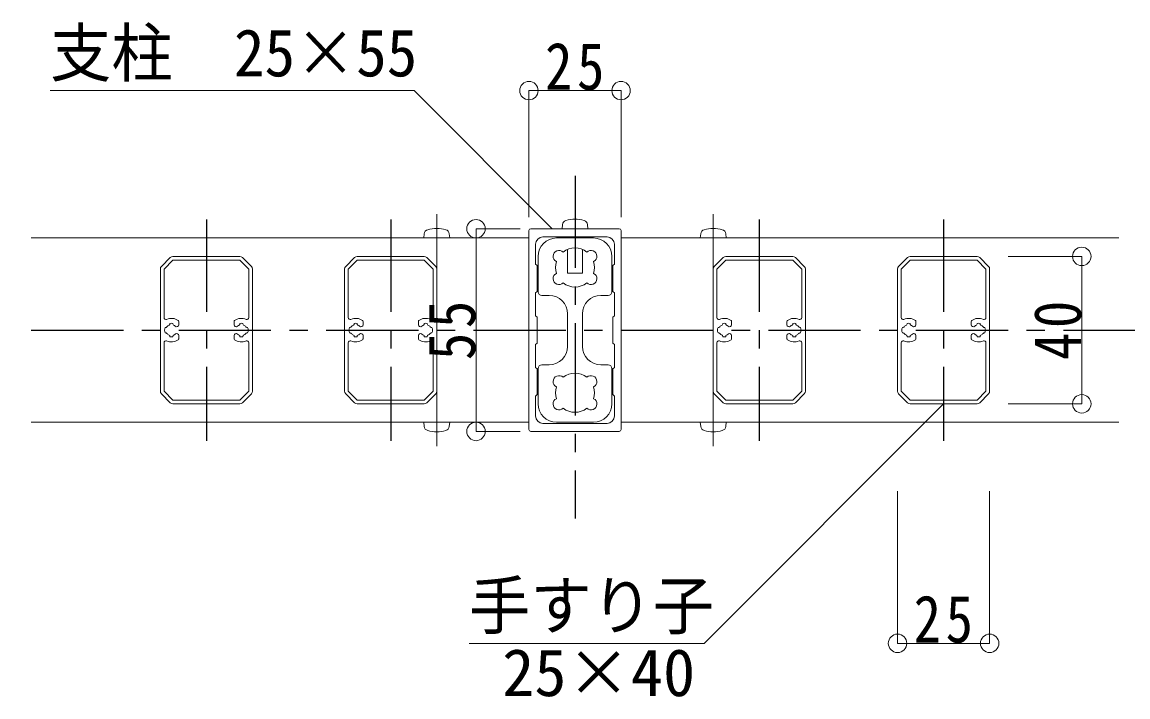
# Model space of a CAD drawing. Units: millimetres at full size, sheet at 1:5. Extents: x -1050 to 1050, y -742 to 742.
# Drawn here: x 398 to 698, y -351.3 to -168.2 of the extents above; entities that cross this region are included whole.
import ezdxf
from ezdxf.enums import TextEntityAlignment as Align

# ---------------------------------------------------------------- set-up
doc = ezdxf.new("R2010")
doc.units = ezdxf.units.MM
doc.header["$LTSCALE"] = 5
doc.linetypes.add('CHAIN1', pattern=[8, 5, -1, 1, -1])
doc.layers.add('0-0_通り芯', color=7, linetype='CHAIN1')
for name, color, linetype, lineweight in [('0-3_寸法', 54, 'Continuous', 20), ('0-4_手摺部材', 92, 'Continuous', 20), ('0-5_手すり子', 12, 'Continuous', 20), ('0-9_文字', 3, 'Continuous', 20), ('0-A_支柱', 6, 'Continuous', 20), ('0-B_足元', 4, 'Continuous', 20)]:
    doc.layers.add(name, color=color, linetype=linetype, lineweight=lineweight)
doc.styles.add('ＭＳ ゴシック', font='')
doc.styles.get('ＭＳ ゴシック').set_extended_font_data('MS Gothic')

# ---------------------------------------------------------------- blocks, each defined once
blk = doc.blocks.new('dimension_origin')
at = {"color": 0, "linetype": 'Continuous', "lineweight": -2}
blk.add_circle((0, 0), 1.25, dxfattribs=at)

msp = doc.modelspace()

# ---------------------------------------------------------------- linework, layer by layer
at = {"layer": '0-0_通り芯'}
for p, q in [((548.02, -209.92), (548.02, -302.944)), ((448.02, -221.793), (448.02, -281.793)), ((498.02, -221.793), (498.02, -281.793)), ((598.02, -221.793), (598.02, -281.793)), ((648.02, -221.793), (648.02, -281.793)), ((-199.48, -251.793), (963.011, -251.793))]:
    msp.add_line(p, q, dxfattribs=at)
at = {"layer": '0-3_寸法'}
for p, q in [((535.52, -221.167), (535.52, -186.793)), ((535.52, -186.793), (560.52, -186.793)), ((560.52, -221.167), (560.52, -186.793)), ((533.163, -224.293), (521.161, -224.293)), ((521.161, -279.293), (521.161, -224.293)), ((665.52, -231.793), (685.52, -231.793)), ((685.52, -271.793), (685.52, -231.793)), ((665.52, -271.793), (685.52, -271.793)), ((533.163, -279.293), (521.161, -279.293)), ((635.52, -295.499), (635.52, -336.793)), ((660.52, -295.499), (660.52, -336.793)), ((635.52, -336.793), (660.52, -336.793))]:
    msp.add_line(p, q, dxfattribs=at)
at = {"layer": '0-4_手摺部材', "linetype": 'CHAIN1'}
for p, q in [((510.52, -220.346), (510.52, -238.573)), ((585.52, -220.346), (585.52, -238.573)), ((510.52, -283.24), (510.52, -265.013)), ((585.52, -283.24), (585.52, -265.013))]:
    msp.add_line(p, q, dxfattribs=at)
at = {"layer": '0-4_手摺部材'}
for p, q in [((535.52, -226.793), (400.52, -226.793)), ((507.118, -225.674), (507.02, -226.793)), ((507.02, -226.793), (514.02, -226.793)), ((513.922, -225.674), (514.02, -226.793)), ((560.52, -226.793), (695.52, -226.793)), ((582.118, -225.674), (582.02, -226.793)), ((589.02, -226.793), (582.02, -226.793)), ((588.922, -225.674), (589.02, -226.793)), ((535.52, -276.793), (400.52, -276.793)), ((507.118, -277.912), (507.02, -276.793)), ((507.02, -276.793), (514.02, -276.793)), ((513.922, -277.912), (514.02, -276.793)), ((560.52, -276.793), (695.52, -276.793)), ((582.118, -277.912), (582.02, -276.793)), ((589.02, -276.793), (582.02, -276.793)), ((588.922, -277.912), (589.02, -276.793))]:
    msp.add_line(p, q, dxfattribs=at)
for centre, radius, start, end in [((508.413, -225.787), 1.3, 105.88085, 175), ((510.52, -233.193), 9, 74.11915, 105.88085), ((512.627, -225.787), 1.3, 5, 74.11915), ((583.413, -225.787), 1.3, 105.88085, 175), ((585.52, -233.193), 9, 74.11915, 105.88085), ((587.627, -225.787), 1.3, 5, 74.11915), ((508.413, -277.799), 1.3, 185, 254.11915), ((512.627, -277.799), 1.3, 285.88085, 355), ((583.413, -277.799), 1.3, 185, 254.11915), ((587.627, -277.799), 1.3, 285.88085, 355), ((510.52, -270.393), 9, 254.11915, 285.88085), ((585.52, -270.393), 9, 254.11915, 285.88085)]:
    msp.add_arc(centre, radius, start, end, dxfattribs=at)
at = {"layer": '0-5_手すり子'}
for p, q in [((435.813, -234.5), (438.227, -232.086)), ((436.52, -235.207), (438.934, -232.793)), ((438.934, -231.793), (457.106, -231.793)), ((457.813, -232.086), (460.227, -234.5)), ((485.813, -234.5), (488.227, -232.086)), ((486.52, -235.207), (488.934, -232.793)), ((488.934, -231.793), (507.106, -231.793)), ((507.813, -232.086), (510.227, -234.5)), ((585.813, -234.5), (588.227, -232.086)), ((586.52, -235.207), (588.934, -232.793)), ((588.934, -231.793), (607.106, -231.793)), ((607.813, -232.086), (610.227, -234.5)), ((635.813, -234.5), (638.227, -232.086)), ((636.52, -235.207), (638.934, -232.793)), ((638.934, -231.793), (657.106, -231.793)), ((657.813, -232.086), (660.227, -234.5)), ((435.52, -235.207), (435.52, -268.379)), ((436.52, -235.207), (436.52, -248.411)), ((459.52, -235.207), (459.52, -248.411)), ((460.52, -235.207), (460.52, -268.379)), ((485.52, -235.207), (485.52, -268.379)), ((486.52, -235.207), (486.52, -248.411)), ((509.52, -235.207), (509.52, -248.411)), ((510.52, -235.207), (510.52, -268.379)), ((585.52, -235.207), (585.52, -268.379)), ((586.52, -235.207), (586.52, -248.411)), ((609.52, -235.207), (609.52, -248.411)), ((610.52, -235.207), (610.52, -268.379)), ((635.52, -235.207), (635.52, -268.379)), ((636.52, -235.207), (636.52, -248.411)), ((659.52, -235.207), (659.52, -248.411)), ((660.52, -235.207), (660.52, -268.379)), ((437.058, -251.043), (436.829, -251.043)), ((438.132, -249.984), (438.132, -250.13)), ((438.908, -249.984), (438.908, -250.13)), ((440.52, -249.443), (440.52, -250.313)), ((455.52, -249.443), (455.52, -250.313)), ((457.132, -249.984), (457.132, -250.13)), ((457.908, -249.984), (457.908, -250.13)), ((458.982, -251.043), (459.211, -251.043)), ((487.058, -251.043), (486.829, -251.043)), ((488.132, -249.984), (488.132, -250.13)), ((488.908, -249.984), (488.908, -250.13)), ((490.52, -249.443), (490.52, -250.313)), ((505.52, -249.443), (505.52, -250.313)), ((507.132, -249.984), (507.132, -250.13)), ((507.908, -249.984), (507.908, -250.13)), ((508.982, -251.043), (509.211, -251.043)), ((587.058, -251.043), (586.829, -251.043)), ((588.132, -249.984), (588.132, -250.13)), ((588.908, -249.984), (588.908, -250.13)), ((590.52, -249.443), (590.52, -250.313)), ((605.52, -249.443), (605.52, -250.313)), ((607.132, -249.984), (607.132, -250.13)), ((607.908, -249.984), (607.908, -250.13)), ((608.982, -251.043), (609.211, -251.043)), ((637.058, -251.043), (636.829, -251.043)), ((638.132, -249.984), (638.132, -250.13)), ((638.908, -249.984), (638.908, -250.13)), ((640.52, -249.443), (640.52, -250.313)), ((655.52, -249.443), (655.52, -250.313)), ((657.132, -249.984), (657.132, -250.13)), ((657.908, -249.984), (657.908, -250.13)), ((658.982, -251.043), (659.211, -251.043)), ((437.058, -252.543), (436.829, -252.543)), ((438.132, -253.456), (438.132, -253.602)), ((438.908, -253.456), (438.908, -253.602)), ((440.52, -254.142), (440.52, -253.273)), ((455.52, -254.142), (455.52, -253.273)), ((457.132, -253.456), (457.132, -253.602)), ((457.908, -253.456), (457.908, -253.602)), ((458.982, -252.543), (459.211, -252.543)), ((487.058, -252.543), (486.829, -252.543)), ((488.132, -253.456), (488.132, -253.602)), ((488.908, -253.456), (488.908, -253.602)), ((490.52, -254.142), (490.52, -253.273)), ((505.52, -254.142), (505.52, -253.273)), ((507.132, -253.456), (507.132, -253.602)), ((507.908, -253.456), (507.908, -253.602)), ((508.982, -252.543), (509.211, -252.543)), ((587.058, -252.543), (586.829, -252.543)), ((588.132, -253.456), (588.132, -253.602)), ((588.908, -253.456), (588.908, -253.602)), ((590.52, -254.142), (590.52, -253.273)), ((605.52, -254.142), (605.52, -253.273)), ((607.132, -253.456), (607.132, -253.602)), ((607.908, -253.456), (607.908, -253.602)), ((608.982, -252.543), (609.211, -252.543)), ((637.058, -252.543), (636.829, -252.543)), ((638.132, -253.456), (638.132, -253.602)), ((638.908, -253.456), (638.908, -253.602)), ((640.52, -254.142), (640.52, -253.273)), ((655.52, -254.142), (655.52, -253.273)), ((657.132, -253.456), (657.132, -253.602)), ((657.908, -253.456), (657.908, -253.602)), ((658.982, -252.543), (659.211, -252.543)), ((436.52, -255.175), (436.52, -268.379)), ((459.52, -255.175), (459.52, -268.379)), ((486.52, -255.175), (486.52, -268.379)), ((509.52, -255.175), (509.52, -268.379)), ((586.52, -255.175), (586.52, -268.379)), ((609.52, -255.175), (609.52, -268.379)), ((636.52, -255.175), (636.52, -268.379)), ((659.52, -255.175), (659.52, -268.379)), ((438.227, -271.5), (435.813, -269.086)), ((436.52, -268.379), (438.934, -270.793)), ((457.106, -270.793), (459.52, -268.379)), ((460.227, -269.086), (457.813, -271.5)), ((488.227, -271.5), (485.813, -269.086)), ((486.52, -268.379), (488.934, -270.793)), ((507.106, -270.793), (509.52, -268.379)), ((510.227, -269.086), (507.813, -271.5)), ((588.227, -271.5), (585.813, -269.086)), ((586.52, -268.379), (588.934, -270.793)), ((607.106, -270.793), (609.52, -268.379)), ((610.227, -269.086), (607.813, -271.5)), ((638.227, -271.5), (635.813, -269.086)), ((636.52, -268.379), (638.934, -270.793)), ((657.106, -270.793), (659.52, -268.379)), ((660.227, -269.086), (657.813, -271.5)), ((438.934, -270.793), (457.106, -270.793)), ((457.106, -271.793), (438.934, -271.793)), ((488.934, -270.793), (507.106, -270.793)), ((507.106, -271.793), (488.934, -271.793)), ((588.934, -270.793), (607.106, -270.793)), ((607.106, -271.793), (588.934, -271.793)), ((638.934, -270.793), (657.106, -270.793)), ((657.106, -271.793), (638.934, -271.793))]:
    msp.add_line(p, q, dxfattribs=at)
for points in [[(438.934, -232.793), (457.106, -232.793), (459.52, -235.207)], [(488.934, -232.793), (507.106, -232.793), (509.52, -235.207)], [(588.934, -232.793), (607.106, -232.793), (609.52, -235.207)], [(638.934, -232.793), (657.106, -232.793), (659.52, -235.207)]]:
    msp.add_lwpolyline(points, dxfattribs=at)
for centre, radius, start, end in [((438.934, -232.793), 1, 90, 135), ((457.106, -232.793), 1, 45, 90), ((488.934, -232.793), 1, 90, 135), ((507.106, -232.793), 1, 45, 90), ((588.934, -232.793), 1, 90, 135), ((607.106, -232.793), 1, 45, 90), ((638.934, -232.793), 1, 90, 135), ((657.106, -232.793), 1, 45, 90), ((436.52, -235.207), 1, 135, 180), ((459.52, -235.207), 1, 0, 45), ((486.52, -235.207), 1, 135, 180), ((509.52, -235.207), 1, 0, 45), ((586.52, -235.207), 1, 135, 180), ((609.52, -235.207), 1, 0, 45), ((636.52, -235.207), 1, 135, 180), ((659.52, -235.207), 1, 0, 45), ((437.02, -248.411), 0.5, 180, 293.91653), ((438.52, -251.793), 3.2, 54.1117, 113.91653), ((457.52, -251.793), 3.2, 66.08347, 125.8883), ((459.02, -248.411), 0.5, 246.08347, 360), ((487.02, -248.411), 0.5, 180, 293.91653), ((488.52, -251.793), 3.2, 54.1117, 113.91653), ((507.52, -251.793), 3.2, 66.08347, 125.8883), ((509.02, -248.411), 0.5, 246.08347, 360), ((587.02, -248.411), 0.5, 180, 293.91653), ((588.52, -251.793), 3.2, 54.1117, 113.91653), ((607.52, -251.793), 3.2, 66.08347, 125.8883), ((609.02, -248.411), 0.5, 246.08347, 360), ((637.02, -248.411), 0.5, 180, 293.91653), ((638.52, -251.793), 3.2, 54.1117, 113.91653), ((657.52, -251.793), 3.2, 66.08347, 125.8883), ((659.02, -248.411), 0.5, 246.08347, 360), ((438.52, -251.793), 1.85, 156.08347, 203.91653), ((437.058, -250.743), 0.3, 270, 324.31467), ((438.52, -251.793), 1.5, 112.47927, 144.31467), ((437.832, -250.13), 0.3, 292.47927, 360), ((438.52, -251.793), 1.85, 77.88625, 102.11375), ((439.208, -250.13), 0.3, 180, 247.52073), ((438.52, -251.793), 1.5, 45.83179, 67.52073), ((439.957, -250.313), 0.563, 225.83179, 360), ((440.22, -249.443), 0.3, 0, 54.1117), ((455.82, -249.443), 0.3, 125.8883, 180), ((456.083, -250.313), 0.563, 180, 314.16821), ((457.52, -251.793), 1.5, 112.47927, 134.16821), ((456.832, -250.13), 0.3, 292.47927, 360), ((457.52, -251.793), 1.85, 77.88625, 102.11375), ((458.208, -250.13), 0.3, 180, 247.52073), ((457.52, -251.793), 1.5, 35.68533, 67.52073), ((458.982, -250.743), 0.3, 215.68533, 270), ((457.52, -251.793), 1.85, 336.08347, 23.91653), ((488.52, -251.793), 1.85, 156.08347, 203.91653), ((487.058, -250.743), 0.3, 270, 324.31467), ((488.52, -251.793), 1.5, 112.47927, 144.31467), ((487.832, -250.13), 0.3, 292.47927, 360), ((488.52, -251.793), 1.85, 77.88625, 102.11375), ((489.208, -250.13), 0.3, 180, 247.52073), ((488.52, -251.793), 1.5, 45.83179, 67.52073), ((489.957, -250.313), 0.563, 225.83179, 360), ((490.22, -249.443), 0.3, 0, 54.1117), ((505.82, -249.443), 0.3, 125.8883, 180), ((506.083, -250.313), 0.563, 180, 314.16821), ((507.52, -251.793), 1.5, 112.47927, 134.16821), ((506.832, -250.13), 0.3, 292.47927, 360), ((507.52, -251.793), 1.85, 77.88625, 102.11375), ((508.208, -250.13), 0.3, 180, 247.52073), ((507.52, -251.793), 1.5, 35.68533, 67.52073), ((508.982, -250.743), 0.3, 215.68533, 270), ((507.52, -251.793), 1.85, 336.08347, 23.91653), ((588.52, -251.793), 1.85, 156.08347, 203.91653), ((587.058, -250.743), 0.3, 270, 324.31467), ((588.52, -251.793), 1.5, 112.47927, 144.31467), ((587.832, -250.13), 0.3, 292.47927, 360), ((588.52, -251.793), 1.85, 77.88625, 102.11375), ((589.208, -250.13), 0.3, 180, 247.52073), ((588.52, -251.793), 1.5, 45.83179, 67.52073), ((589.957, -250.313), 0.563, 225.83179, 360), ((590.22, -249.443), 0.3, 0, 54.1117), ((605.82, -249.443), 0.3, 125.8883, 180), ((606.083, -250.313), 0.563, 180, 314.16821), ((607.52, -251.793), 1.5, 112.47927, 134.16821), ((606.832, -250.13), 0.3, 292.47927, 360), ((607.52, -251.793), 1.85, 77.88625, 102.11375), ((608.208, -250.13), 0.3, 180, 247.52073), ((607.52, -251.793), 1.5, 35.68533, 67.52073), ((608.982, -250.743), 0.3, 215.68533, 270), ((607.52, -251.793), 1.85, 336.08347, 23.91653), ((638.52, -251.793), 1.85, 156.08347, 203.91653), ((637.058, -250.743), 0.3, 270, 324.31467), ((638.52, -251.793), 1.5, 112.47927, 144.31467), ((637.832, -250.13), 0.3, 292.47927, 360), ((638.52, -251.793), 1.85, 77.88625, 102.11375), ((639.208, -250.13), 0.3, 180, 247.52073), ((638.52, -251.793), 1.5, 45.83179, 67.52073), ((639.957, -250.313), 0.563, 225.83179, 360), ((640.22, -249.443), 0.3, 0, 54.1117), ((655.82, -249.443), 0.3, 125.8883, 180), ((656.083, -250.313), 0.563, 180, 314.16821), ((657.52, -251.793), 1.5, 112.47927, 134.16821), ((656.832, -250.13), 0.3, 292.47927, 360), ((657.52, -251.793), 1.85, 77.88625, 102.11375), ((658.208, -250.13), 0.3, 180, 247.52073), ((657.52, -251.793), 1.5, 35.68533, 67.52073), ((658.982, -250.743), 0.3, 215.68533, 270), ((657.52, -251.793), 1.85, 336.08347, 23.91653), ((437.02, -255.175), 0.5, 66.08347, 180), ((437.058, -252.843), 0.3, 35.68533, 90), ((438.52, -251.793), 3.2, 246.08347, 305.8883), ((438.52, -251.793), 1.5, 215.68533, 247.52073), ((437.832, -253.456), 0.3, 0, 67.52073), ((438.52, -251.793), 1.85, 257.88625, 282.11375), ((439.208, -253.456), 0.3, 112.47927, 180), ((438.52, -251.793), 1.5, 292.47927, 314.16821), ((439.957, -253.273), 0.563, 0, 134.16821), ((440.22, -254.142), 0.3, 305.8883, 360), ((456.083, -253.273), 0.563, 45.83179, 180), ((455.82, -254.142), 0.3, 180, 234.1117), ((457.52, -251.793), 3.2, 234.1117, 293.91653), ((457.52, -251.793), 1.5, 225.83179, 247.52073), ((456.832, -253.456), 0.3, 0, 67.52073), ((457.52, -251.793), 1.85, 257.88625, 282.11375), ((458.208, -253.456), 0.3, 112.47927, 180), ((457.52, -251.793), 1.5, 292.47927, 324.31467), ((458.982, -252.843), 0.3, 90, 144.31467), ((459.02, -255.175), 0.5, 0, 113.91653), ((487.02, -255.175), 0.5, 66.08347, 180), ((487.058, -252.843), 0.3, 35.68533, 90), ((488.52, -251.793), 3.2, 246.08347, 305.8883), ((488.52, -251.793), 1.5, 215.68533, 247.52073), ((487.832, -253.456), 0.3, 0, 67.52073), ((488.52, -251.793), 1.85, 257.88625, 282.11375), ((489.208, -253.456), 0.3, 112.47927, 180), ((488.52, -251.793), 1.5, 292.47927, 314.16821), ((489.957, -253.273), 0.563, 0, 134.16821), ((490.22, -254.142), 0.3, 305.8883, 360), ((506.083, -253.273), 0.563, 45.83179, 180), ((505.82, -254.142), 0.3, 180, 234.1117), ((507.52, -251.793), 3.2, 234.1117, 293.91653), ((507.52, -251.793), 1.5, 225.83179, 247.52073), ((506.832, -253.456), 0.3, 0, 67.52073), ((507.52, -251.793), 1.85, 257.88625, 282.11375), ((508.208, -253.456), 0.3, 112.47927, 180), ((507.52, -251.793), 1.5, 292.47927, 324.31467), ((508.982, -252.843), 0.3, 90, 144.31467), ((509.02, -255.175), 0.5, 0, 113.91653), ((587.02, -255.175), 0.5, 66.08347, 180), ((587.058, -252.843), 0.3, 35.68533, 90), ((588.52, -251.793), 3.2, 246.08347, 305.8883), ((588.52, -251.793), 1.5, 215.68533, 247.52073), ((587.832, -253.456), 0.3, 0, 67.52073), ((588.52, -251.793), 1.85, 257.88625, 282.11375), ((589.208, -253.456), 0.3, 112.47927, 180), ((588.52, -251.793), 1.5, 292.47927, 314.16821), ((589.957, -253.273), 0.563, 0, 134.16821), ((590.22, -254.142), 0.3, 305.8883, 360), ((606.083, -253.273), 0.563, 45.83179, 180), ((605.82, -254.142), 0.3, 180, 234.1117), ((607.52, -251.793), 3.2, 234.1117, 293.91653), ((607.52, -251.793), 1.5, 225.83179, 247.52073), ((606.832, -253.456), 0.3, 0, 67.52073), ((607.52, -251.793), 1.85, 257.88625, 282.11375), ((608.208, -253.456), 0.3, 112.47927, 180), ((607.52, -251.793), 1.5, 292.47927, 324.31467), ((608.982, -252.843), 0.3, 90, 144.31467), ((609.02, -255.175), 0.5, 0, 113.91653), ((637.02, -255.175), 0.5, 66.08347, 180), ((637.058, -252.843), 0.3, 35.68533, 90), ((638.52, -251.793), 3.2, 246.08347, 305.8883), ((638.52, -251.793), 1.5, 215.68533, 247.52073), ((637.832, -253.456), 0.3, 0, 67.52073), ((638.52, -251.793), 1.85, 257.88625, 282.11375), ((639.208, -253.456), 0.3, 112.47927, 180), ((638.52, -251.793), 1.5, 292.47927, 314.16821), ((639.957, -253.273), 0.563, 0, 134.16821), ((640.22, -254.142), 0.3, 305.8883, 360), ((656.083, -253.273), 0.563, 45.83179, 180), ((655.82, -254.142), 0.3, 180, 234.1117), ((657.52, -251.793), 3.2, 234.1117, 293.91653), ((657.52, -251.793), 1.5, 225.83179, 247.52073), ((656.832, -253.456), 0.3, 0, 67.52073), ((657.52, -251.793), 1.85, 257.88625, 282.11375), ((658.208, -253.456), 0.3, 112.47927, 180), ((657.52, -251.793), 1.5, 292.47927, 324.31467), ((658.982, -252.843), 0.3, 90, 144.31467), ((659.02, -255.175), 0.5, 0, 113.91653), ((436.52, -268.379), 1, 180, 225), ((459.52, -268.379), 1, 315, 360), ((486.52, -268.379), 1, 180, 225), ((509.52, -268.379), 1, 315, 360), ((586.52, -268.379), 1, 180, 225), ((609.52, -268.379), 1, 315, 360), ((636.52, -268.379), 1, 180, 225), ((659.52, -268.379), 1, 315, 360), ((438.934, -270.793), 1, 225, 270), ((457.106, -270.793), 1, 270, 315), ((488.934, -270.793), 1, 225, 270), ((507.106, -270.793), 1, 270, 315), ((588.934, -270.793), 1, 225, 270), ((607.106, -270.793), 1, 270, 315), ((638.934, -270.793), 1, 225, 270), ((657.106, -270.793), 1, 270, 315)]:
    msp.add_arc(centre, radius, start, end, dxfattribs=at)
at = {"layer": '0-9_文字'}
for points in [[(541.862, -224.293), (504.362, -186.793), (405.612, -186.793)], [(648.02, -271.793), (583.02, -336.793), (519.27, -336.793)]]:
    msp.add_lwpolyline(points, dxfattribs=at)
at = {"layer": '0-A_支柱'}
for p, q in [((535.52, -224.793), (535.52, -278.793)), ((560.02, -224.293), (536.02, -224.293)), ((544.618, -223.174), (544.52, -224.293)), ((551.422, -223.174), (551.52, -224.293)), ((560.52, -278.793), (560.52, -224.793)), ((546.02, -226.493), (546.02, -226.793)), ((550.02, -226.793), (550.02, -226.493)), ((546.02, -229.885), (546.02, -236.293)), ((550.02, -236.293), (550.02, -229.885)), ((546.02, -236.293), (550.02, -236.293)), ((536.02, -279.293), (560.02, -279.293))]:
    msp.add_line(p, q, dxfattribs=at)
for points in [[(556.72, -226.493), (548.02, -226.493), (539.32, -226.493)], [(537.32, -228.493), (537.32, -233.893), (537.72, -234.293), (537.72, -241.293), (537.32, -241.693), (537.32, -247.893), (537.72, -248.293), (537.72, -251.793), (537.72, -255.293), (537.32, -255.693), (537.32, -261.893), (537.72, -262.293), (537.72, -269.293), (537.32, -269.693), (537.32, -275.093)], [(558.72, -275.093), (558.72, -269.693), (558.32, -269.293), (558.32, -262.293), (558.72, -261.893), (558.72, -255.693), (558.32, -255.293), (558.32, -251.793), (558.32, -248.293), (558.72, -247.893), (558.72, -241.693), (558.32, -241.293), (558.32, -234.293), (558.72, -233.893), (558.72, -228.493)], [(539.32, -277.093), (548.02, -277.093), (556.72, -277.093)]]:
    msp.add_lwpolyline(points, dxfattribs=at)
for centre, radius, start, end in [((548.02, -230.693), 9, 74.11915, 105.88085), ((536.02, -224.793), 0.5, 90, 180), ((545.913, -223.287), 1.3, 105.88085, 175), ((550.127, -223.287), 1.3, 5, 74.11915), ((560.02, -224.793), 0.5, 360, 90), ((539.32, -228.493), 2, 90, 180), ((556.72, -228.493), 2, 0, 90), ((539.32, -275.093), 2, 180, 270), ((556.72, -275.093), 2, 270, 0), ((536.02, -278.793), 0.5, 180, 270), ((560.02, -278.793), 0.5, 270, 360)]:
    msp.add_arc(centre, radius, start, end, dxfattribs=at)
at = {"layer": '0-B_足元'}
for p, q in [((543.02, -226.793), (553.02, -226.793)), ((538.02, -241.393), (538.02, -231.793)), ((558.02, -241.393), (558.02, -231.793)), ((541.02, -242.393), (539.02, -242.393)), ((555.02, -242.393), (557.02, -242.393)), ((546.02, -247.393), (546.02, -256.193)), ((550.02, -247.393), (550.02, -256.193)), ((538.02, -262.193), (538.02, -271.793)), ((541.02, -261.193), (539.02, -261.193)), ((555.02, -261.193), (557.02, -261.193)), ((558.02, -262.193), (558.02, -271.793)), ((543.02, -276.793), (553.02, -276.793))]:
    msp.add_line(p, q, dxfattribs=at)
for centre, radius, start, end in [((543.02, -231.793), 5, 90, 180), ((553.02, -231.793), 5, 0, 90), ((543.679, -231.753), 1.6, 46.3184, 243.6816), ((548.02, -234.793), 5.3, 52.3632, 127.6368), ((552.362, -231.753), 1.6, 296.3184, 133.6816), ((548.02, -234.793), 5.3, 162.3632, 197.6368), ((548.02, -234.793), 5.3, 342.3632, 17.6368), ((543.679, -237.833), 1.6, 116.3184, 313.6816), ((552.362, -237.833), 1.6, 226.3184, 63.6816), ((548.02, -234.793), 5.3, 232.36321, 307.63679), ((539.02, -241.393), 1, 180, 270), ((541.02, -247.393), 5, 0, 90), ((555.02, -247.393), 5, 90, 180), ((557.02, -241.393), 1, 270, 360), ((541.02, -256.193), 5, 270, 360), ((555.02, -256.193), 5, 180, 270), ((539.02, -262.193), 1, 90, 180), ((548.02, -268.793), 5.3, 52.36321, 127.63679), ((557.02, -262.193), 1, 0, 90), ((543.679, -265.753), 1.6, 46.3184, 243.6816), ((552.362, -265.753), 1.6, 296.3184, 133.6816), ((548.02, -268.793), 5.3, 162.3632, 197.6368), ((548.02, -268.793), 5.3, 342.3632, 17.6368), ((543.02, -271.793), 5, 180, 270), ((543.679, -271.833), 1.6, 116.3184, 313.6816), ((548.02, -268.793), 5.3, 232.3632, 307.6368), ((552.362, -271.833), 1.6, 226.3184, 63.6816), ((553.02, -271.793), 5, 270, 360)]:
    msp.add_arc(centre, radius, start, end, dxfattribs=at)

# ---------------------------------------------------------------- block references
at = {"layer": '0-3_寸法', "xscale": 2, "yscale": 2}
for p, rotation in [((535.52, -186.793), 180), ((521.161, -224.293), 90), ((685.52, -231.793), 90), ((685.52, -271.793), 270), ((521.161, -279.293), 270), ((635.52, -336.793), 180)]:
    msp.add_blockref('dimension_origin', p, dxfattribs=dict(at, rotation=rotation))
for p in [(560.52, -186.793), (660.52, -336.793)]:
    msp.add_blockref('dimension_origin', p, dxfattribs=at)

# ---------------------------------------------------------------- texts
at = {"layer": '0-3_寸法', "char_height": 12.83, "attachment_point": 7, "style": 'ＭＳ ゴシック'}
for insert in [(539.895, -186.793), (639.895, -336.793)]:
    msp.add_mtext('\\T1.17;\\W0.85;25', dxfattribs=dict(at, insert=insert))
at = {"layer": '0-3_寸法', "char_height": 12.83, "attachment_point": 7, "rotation": 90, "style": 'ＭＳ ゴシック'}
for s, insert in [('\\T1.17;\\W0.85;55', (521.161, -259.918)), ('\\T1.17;\\W0.85;40', (685.52, -259.918))]:
    msp.add_mtext(s, dxfattribs=dict(at, insert=insert))
at = {"layer": '0-9_文字', "style": 'ＭＳ ゴシック', "width": 0.95}
for s, p in [('支柱\u300025×55', (405.612, -186.793)), ('手すり子', (519.27, -336.793))]:
    msp.add_text(s, height=12.83, dxfattribs=at).set_placement(p, align=Align.BOTTOM_LEFT)
at = {"layer": '0-9_文字', "style": 'ＭＳ ゴシック'}
msp.add_text('25×40', height=12.83, dxfattribs=at).set_placement((528.256, -354.96), align=Align.BOTTOM_LEFT)

doc.saveas('drawing.dxf')
